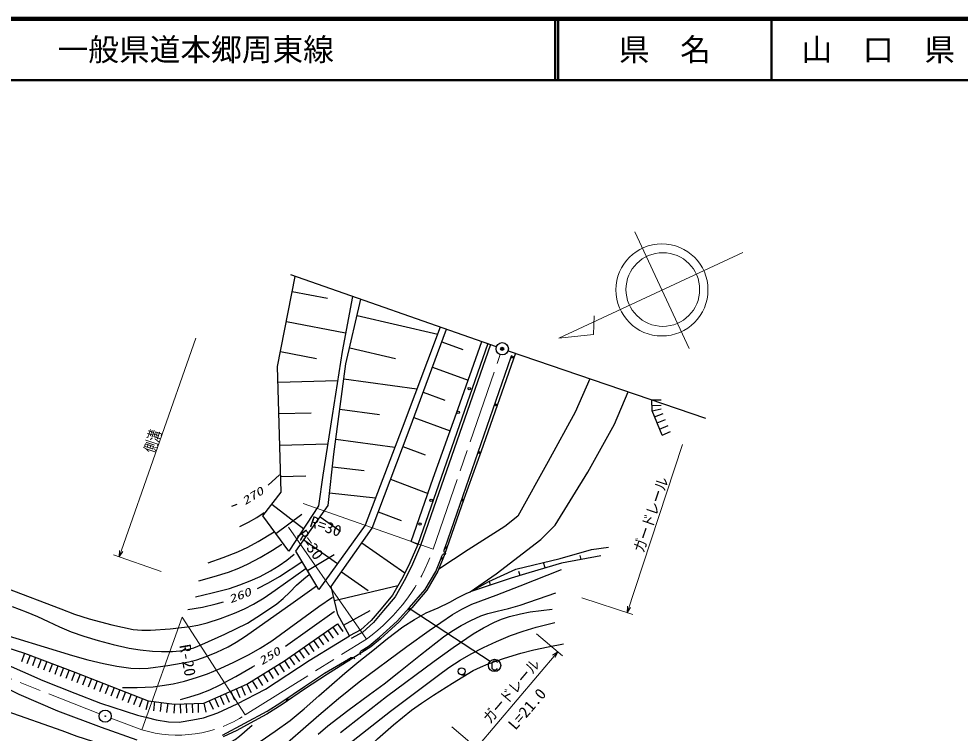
# Model space of a CAD drawing. Units: millimetres on the paper. Extents: x 40 to 680, y 20 to 380.
# Drawn here: x 210.4 to 363.7, y 263.7 to 380 of the extents above; entities that cross this region are included whole.
import ezdxf
from ezdxf.enums import TextEntityAlignment as Align

# ---------------------------------------------------------------- set-up
doc = ezdxf.new("R2010")
doc.units = ezdxf.units.MM
doc.header["$PDMODE"] = 32
doc.header["$PDSIZE"] = 0.5
doc.linetypes.add('CHAIN', pattern=[18.5, 12, -1.5, 3.5, -1.5])
for name, color, linetype, lineweight in [('M-BGD', 7, 'Continuous', 25), ('M-BGD-EXST', 7, 'Continuous', 25), ('M-BGD-HTXT', 7, 'Continuous', 13), ('M-BMK', 2, 'CHAIN', 13), ('M-BMK-OTRS', 5, 'Continuous', 25), ('M-BMK-SRVR', 3, 'Continuous', 25), ('M-STR-HTXT', 7, 'Continuous', 13), ('M-TTL', 2, 'Continuous', 140), ('M-TTL-LINE', 7, 'Continuous', 50)]:
    doc.layers.add(name, color=color, linetype=linetype, lineweight=lineweight)
doc.layers.add('M-OTRS', color=6, linetype='Continuous')
doc.layers.add('M-TTL-TXT', color=7, linetype='Continuous')
doc.styles.add('ＭＳ ゴシック', font='')
doc.styles.get('ＭＳ ゴシック').set_extended_font_data('MS Gothic')

msp = doc.modelspace()

# ---------------------------------------------------------------- linework, layer by layer
at = {"layer": 'M-BGD'}
for p, q in [((252.568, 323.401), (255.424, 338.068)), ((254.948, 335.624), (260.717, 334.5)), ((264.761, 334.805), (263.064, 325.813)), ((263.702, 323.799), (266.127, 334.327)), ((265.521, 331.695), (278.638, 328.674)), ((253.996, 330.735), (263.638, 328.857)), ((279.065, 329.804), (272.851, 313.366)), ((273.986, 313.019), (280.058, 329.457)), ((286.779, 327.108), (275.376, 294.407)), ((286.779, 327.108), (275.376, 294.407)), ((287.251, 326.943), (275.842, 294.226)), ((279.299, 327.403), (282.741, 326.131)), ((281.983, 316.559), (285.799, 327.45)), ((285.799, 327.45), (286.779, 327.108)), ((253.044, 325.845), (258.881, 324.708)), ((263.064, 325.813), (261.433, 315.388)), ((264.308, 326.431), (271.749, 324.717)), ((279.829, 293.902), (290.598, 324.973)), ((291.299, 325.544), (285.706, 309.579)), ((290.598, 324.973), (290.696, 325.257)), ((261.716, 309.119), (263.702, 323.799)), ((253.135, 302.905), (252.568, 323.401)), ((277.781, 323.293), (283.58, 321.151)), ((252.639, 320.839), (262.328, 321.107)), ((263.371, 321.353), (275.262, 319.744)), ((303.428, 321.392), (301.016, 315.935)), ((276.263, 319.184), (279.779, 317.885)), ((307.412, 314.006), (309.67, 319.256)), ((313.519, 317.939), (315.018, 317.969)), ((313.555, 316.173), (313.519, 317.939)), ((252.781, 315.715), (258.025, 315.86)), ((262.709, 316.459), (269.166, 315.586)), ((277.885, 305.227), (281.983, 316.559)), ((301.016, 315.935), (296.65, 307.915)), ((313.537, 317.056), (315.036, 317.086)), ((313.555, 316.173), (315.023, 316.478)), ((315.179, 312.214), (313.555, 316.173)), ((261.433, 315.388), (259.943, 305.672)), ((274.745, 315.074), (280.668, 312.886)), ((313.961, 315.183), (315.348, 315.752)), ((314.367, 314.193), (315.754, 314.763)), ((272.851, 313.366), (266.823, 297.551)), ((267.957, 297.062), (273.986, 313.019)), ((303.097, 306.189), (307.412, 314.006)), ((314.773, 313.203), (316.161, 313.773)), ((315.179, 312.214), (316.567, 312.783)), ((262.047, 311.566), (271.669, 310.264)), ((252.922, 310.591), (260.731, 310.807)), ((272.981, 310.36), (276.58, 309)), ((260.794, 300.75), (261.716, 309.119)), ((285.706, 309.579), (282.896, 301.796)), ((261.486, 307.027), (266.639, 306.459)), ((296.65, 307.915), (291.676, 299.031)), ((251.055, 304.08), (252.873, 305.763)), ((253.064, 305.467), (257.191, 305.581)), ((259.943, 305.672), (259.234, 300.714)), ((270.971, 305.041), (277.09, 302.73)), ((274.331, 294.898), (277.885, 305.227)), ((297.758, 297.555), (303.097, 306.189)), ((250.156, 299.075), (253.135, 302.905)), ((261.025, 302.842), (268.525, 302.016)), ((245.129, 300.62), (246.003, 300.977)), ((251.646, 300.99), (256.85, 296.942)), ((259.234, 300.714), (254.412, 293.331)), ((255.546, 293.304), (260.794, 300.75)), ((282.896, 301.796), (279.707, 292.608)), ((254.412, 293.331), (250.156, 299.075)), ((252.284, 296.203), (256.515, 299.337)), ((268.962, 299.722), (272.705, 298.308)), ((291.676, 299.031), (289.544, 297.356)), ((266.823, 297.551), (259.305, 287.063)), ((259.482, 298.889), (262.791, 296.557)), ((295.422, 295.22), (297.758, 297.555)), ((261.291, 287.559), (267.957, 297.062)), ((289.544, 297.356), (283.604, 293.549)), ((256.858, 295.165), (262.343, 291.3)), ((266.291, 294.687), (273.286, 289.78)), ((275.376, 294.407), (274.08, 291.396)), ((275.376, 294.407), (274.331, 294.898)), ((288.163, 289.636), (295.422, 295.22)), ((259.305, 287.063), (255.546, 293.304)), ((257.426, 290.183), (261.771, 292.8)), ((275.842, 294.226), (274.534, 291.187)), ((283.604, 293.549), (278.803, 290.372)), ((279.419, 292.719), (279.518, 292.809)), ((279.518, 292.809), (279.603, 292.861)), ((279.603, 292.861), (279.699, 292.888)), ((279.67, 293.322), (279.679, 293.467)), ((279.694, 293.208), (279.67, 293.322)), ((279.679, 293.467), (279.731, 293.618)), ((279.756, 293.081), (279.694, 293.208)), ((279.699, 292.888), (279.833, 292.901)), ((279.731, 293.618), (279.829, 293.902)), ((279.831, 292.991), (279.756, 293.081)), ((279.931, 292.914), (279.831, 292.991)), ((279.833, 292.901), (279.933, 292.883)), ((280.007, 292.888), (279.931, 292.914)), ((279.933, 292.883), (279.989, 292.861)), ((298.579, 292.143), (303.706, 293.615)), ((303.706, 293.615), (306.448, 293.97)), ((274.08, 291.396), (272.951, 289.097)), ((278.352, 290.032), (279.197, 292.204)), ((279.707, 292.608), (278.68, 290.067)), ((279.197, 292.204), (279.306, 292.484)), ((279.306, 292.484), (279.364, 292.633)), ((279.364, 292.633), (279.419, 292.719)), ((291.371, 290.366), (298.579, 292.143)), ((298.782, 291.381), (293.503, 289.808)), ((296.143, 290.595), (295.88, 291.477)), ((305.179, 292.549), (298.782, 291.381)), ((301.981, 291.965), (301.86, 292.623)), ((262.958, 289.935), (267.297, 286.891)), ((274.534, 291.187), (273.393, 288.862)), ((276.623, 287.096), (278.352, 290.032)), ((278.68, 290.067), (276.842, 286.987)), ((286.955, 288.386), (291.371, 290.366)), ((293.503, 289.808), (290.61, 288.894)), ((292.056, 289.351), (291.848, 290.01)), ((272.951, 289.097), (271.278, 286.171)), ((273.393, 288.862), (271.691, 285.885)), ((283.899, 286.691), (288.163, 289.636)), ((290.61, 288.894), (283.899, 286.691)), ((283.899, 286.691), (286.955, 288.386)), ((287.254, 287.793), (287.046, 288.427)), ((262.355, 283.02), (261.291, 287.559)), ((261.823, 285.29), (272.159, 287.712)), ((274.049, 284.12), (276.623, 287.096)), ((276.842, 286.987), (274.41, 284.082)), ((271.278, 286.171), (269.438, 283.954)), ((271.691, 285.885), (269.82, 283.631)), ((263.325, 281.274), (267.653, 283.677)), ((269.438, 283.954), (267.807, 282.031)), ((269.82, 283.631), (268.167, 281.682)), ((272.038, 281.908), (274.049, 284.12)), ((274.41, 284.082), (272.356, 281.812)), ((264.295, 279.527), (262.355, 283.02)), ((253.701, 275.475), (262.341, 281.477)), ((261.556, 280.931), (262.412, 279.7)), ((262.341, 281.477), (263.197, 280.245)), ((266.135, 280.526), (264.295, 279.527)), ((267.807, 282.031), (266.135, 280.526)), ((268.167, 281.682), (266.425, 280.114)), ((269.143, 279.334), (272.038, 281.908)), ((272.356, 281.812), (269.329, 279.056)), ((203.369, 279.226), (211.35, 276.728)), ((259.199, 279.295), (260.055, 278.063)), ((259.985, 279.84), (260.841, 278.608)), ((260.77, 280.386), (261.626, 279.154)), ((262.329, 278.314), (264.295, 279.527)), ((266.425, 280.114), (264.533, 279.087)), ((267.453, 277.886), (269.143, 279.334)), ((269.329, 279.056), (267.762, 277.759)), ((256.843, 277.658), (257.699, 276.426)), ((257.628, 278.203), (258.484, 276.971)), ((257.688, 275.512), (262.329, 278.314)), ((258.414, 278.749), (259.27, 277.517)), ((267.762, 277.759), (260.681, 273.272)), ((266.609, 277.364), (267.453, 277.886)), ((211.35, 276.728), (210.86, 275.31)), ((211.35, 276.728), (219.529, 273.628)), ((212.259, 276.384), (211.727, 274.981)), ((213.167, 276.039), (212.636, 274.637)), ((254.486, 276.021), (255.342, 274.789)), ((255.272, 276.566), (256.128, 275.334)), ((256.057, 277.112), (256.913, 275.88)), ((264.104, 275.753), (264.362, 275.905)), ((264.362, 275.905), (264.5, 275.987)), ((264.5, 275.987), (264.596, 276.02)), ((264.596, 276.02), (264.73, 276.029)), ((264.73, 276.029), (264.83, 276.018)), ((264.83, 276.018), (264.922, 275.98)), ((264.922, 275.98), (265.034, 275.907)), ((265.034, 275.907), (265.102, 275.831)), ((266.034, 276.772), (266.066, 276.91)), ((266.036, 276.656), (266.034, 276.772)), ((266.065, 276.533), (266.036, 276.656)), ((266.107, 276.465), (266.065, 276.533)), ((266.066, 276.91), (266.12, 277.014)), ((266.12, 277.014), (266.218, 277.121)), ((266.218, 277.121), (266.354, 277.206)), ((266.354, 277.206), (266.609, 277.364)), ((207.727, 275.198), (214.334, 272.271)), ((214.076, 275.695), (213.544, 274.292)), ((214.985, 275.35), (214.453, 273.948)), ((215.894, 275.006), (215.362, 273.603)), ((216.802, 274.661), (216.271, 273.259)), ((247.567, 271.649), (253.701, 275.475)), ((250.597, 270.859), (257.688, 275.512)), ((251.948, 274.382), (252.742, 273.109)), ((252.824, 274.928), (253.618, 273.656)), ((253.701, 275.475), (254.526, 274.222)), ((260.208, 273.458), (264.104, 275.753)), ((265.102, 275.831), (265.133, 275.779)), ((210.514, 270.001), (202.731, 273.73)), ((217.711, 274.317), (217.179, 272.914)), ((218.62, 273.973), (218.088, 272.57)), ((219.529, 273.628), (218.989, 272.229)), ((219.529, 273.628), (231.473, 268.945)), ((220.447, 273.268), (219.9, 271.871)), ((221.366, 272.908), (220.819, 271.511)), ((250.196, 273.289), (250.989, 272.016)), ((251.072, 273.835), (251.866, 272.563)), ((260.681, 273.272), (256.952, 270.84)), ((256.953, 271.27), (260.208, 273.458)), ((282.531, 273.183), (283.281, 273.183)), ((214.334, 272.271), (219.561, 270.18)), ((222.285, 272.547), (221.737, 271.151)), ((223.204, 272.187), (222.656, 270.791)), ((224.123, 271.827), (223.575, 270.43)), ((225.041, 271.467), (224.494, 270.07)), ((240.575, 268.549), (247.567, 271.649)), ((247.567, 271.649), (248.269, 270.324)), ((248.443, 272.196), (249.237, 270.923)), ((249.319, 272.742), (250.113, 271.47)), ((216.784, 267.244), (210.514, 270.001)), ((219.561, 270.18), (223.743, 268.591)), ((225.96, 271.106), (225.413, 269.71)), ((226.879, 270.746), (226.331, 269.35)), ((227.798, 270.386), (227.25, 268.989)), ((228.716, 270.026), (228.169, 268.629)), ((244.071, 270.099), (244.679, 268.728)), ((244.945, 270.487), (245.553, 269.116)), ((245.819, 270.874), (246.427, 269.503)), ((245.998, 268.476), (250.597, 270.859)), ((246.693, 271.262), (247.301, 269.891)), ((253.11, 268.656), (256.953, 271.27)), ((256.952, 270.84), (253.33, 268.354)), ((223.743, 268.591), (229.765, 266.626)), ((229.635, 269.666), (229.088, 268.269)), ((230.554, 269.305), (230.006, 267.909)), ((231.473, 268.945), (231.104, 267.491)), ((231.473, 268.945), (235.76, 268.417)), ((232.545, 268.813), (232.361, 267.324)), ((233.616, 268.681), (233.433, 267.192)), ((234.688, 268.549), (234.505, 267.061)), ((235.76, 268.417), (235.689, 266.919)), ((235.76, 268.417), (240.575, 268.549)), ((236.723, 268.444), (236.764, 266.944)), ((237.686, 268.47), (237.727, 266.971)), ((238.649, 268.497), (238.69, 266.997)), ((239.612, 268.523), (239.653, 267.023)), ((240.575, 268.549), (240.906, 267.086)), ((241.449, 268.937), (242.057, 267.566)), ((242.323, 269.324), (242.931, 267.953)), ((242.819, 267.012), (245.998, 268.476)), ((243.197, 269.712), (243.805, 268.341)), ((253.33, 268.354), (250.79, 266.787)), ((250.869, 267.268), (253.11, 268.656)), ((223.919, 264.596), (216.784, 267.244)), ((240.478, 266.176), (242.819, 267.012)), ((243.611, 263.372), (250.869, 267.268)), ((250.79, 266.787), (248.088, 265.327)), ((229.765, 266.626), (231.32, 266.217)), ((231.32, 266.217), (232.784, 265.841)), ((232.784, 265.841), (234.791, 265.507)), ((234.791, 265.507), (236.547, 265.465)), ((236.547, 265.465), (238.763, 265.841)), ((238.763, 265.841), (240.478, 266.176)), ((248.088, 265.327), (245.917, 264.109)), ((229.702, 262.542), (223.919, 264.596)), ((245.917, 264.109), (243.701, 263.082))]:
    msp.add_line(p, q, dxfattribs=at)
for points in [[(246.4, 297.325), (247.839, 298.029), (249.163, 298.798), (250.388, 299.637)], [(241.257, 291.43), (243.709, 292.293), (246.074, 293.233), (247.708, 293.99), (249.424, 294.909), (252.007, 296.458)], [(239.754, 288.483), (242.263, 289.168), (244.558, 289.895), (246.238, 290.542), (247.775, 291.247), (249.717, 292.284), (251.759, 293.496), (253.278, 294.436)], [(239.176, 285.882), (241.905, 286.509), (244.73, 287.264), (246.442, 287.823), (248.092, 288.467), (249.729, 289.219), (251.431, 290.123), (252.799, 290.957), (254.046, 291.849), (255.243, 292.817)], [(249.282, 287.245), (251.064, 288.156), (252.867, 289.197), (256.515, 291.604)], [(208.413, 287.286), (217.251, 283.917), (219.501, 283.078), (221.889, 282.303), (225.565, 281.334), (229.066, 280.539), (230.462, 280.444), (231.9, 280.456), (235.091, 280.694), (238.357, 281.042), (239.569, 281.262), (241.117, 281.662), (243.275, 282.365), (245.526, 283.214), (247.172, 283.94), (248.644, 284.699), (250.36, 285.726), (252.194, 286.948), (257.223, 290.563)], [(252.058, 260.326), (259.275, 266.637), (262.467, 269.332), (265.864, 272.065), (273.586, 277.785), (277.243, 280.4), (281.072, 283.011), (282.59, 283.897), (284.196, 284.711), (288.132, 286.139), (292.074, 287.683), (298.792, 290.324)], [(209.34, 284.284), (211.638, 283.461), (213.487, 282.701), (215.236, 281.869), (217.036, 280.999), (218.962, 280.189), (221.04, 279.469), (223.347, 278.785), (225.793, 278.129), (228.415, 277.542), (230.193, 277.258), (232.184, 277.048), (233.681, 276.97), (235.446, 276.991), (236.645, 277.094), (237.828, 277.297), (238.923, 277.604), (240.236, 278.098), (243.993, 279.802), (247.67, 281.608), (249.959, 283.058), (252.435, 284.751), (253.469, 285.597), (254.541, 286.618), (255.663, 287.759), (256.84, 288.808), (257.728, 289.523)], [(196.35, 282.356), (199.771, 281.721), (203.29, 280.962), (206.461, 280.16), (209.924, 279.174), (219.182, 276.34), (221.685, 275.637), (224.21, 275.041), (226.392, 274.592), (228.683, 274.247), (230.083, 274.197), (231.485, 274.261), (234.695, 274.713), (238.135, 275.313), (239.405, 275.644), (240.917, 276.167), (242.69, 276.888), (244.5, 277.739), (245.815, 278.49), (247.316, 279.484), (255.12, 284.972), (258.884, 287.674)], [(263.506, 273.426), (265.794, 275.367), (268.063, 277.161), (270.467, 279.103), (272.976, 280.987), (274.836, 282.167), (276.758, 283.26), (278.735, 284.09), (280.637, 285.031), (281.842, 285.72), (283.282, 286.416), (283.899, 286.691)], [(227.328, 271.144), (229.698, 271.144), (232.296, 271.252), (233.785, 271.418), (235.559, 271.732), (237.417, 272.169), (239.338, 272.728), (241.169, 273.366), (243.205, 274.198), (245.44, 275.216), (247.94, 276.477), (249.755, 277.515), (251.607, 278.704), (259.271, 284.318), (261.485, 285.824)], [(259.165, 263.51), (260.771, 264.878), (263.985, 267.37), (267.508, 269.967), (269.905, 271.73), (272.302, 273.621), (275.81, 276.442), (279.606, 279.359), (280.926, 280.282), (282.461, 281.221), (284.006, 282.051), (285.647, 282.795), (286.788, 283.158), (288.347, 283.529), (290.171, 283.963), (292.065, 284.534), (297.862, 286.521)], [(237.962, 283.801), (240.326, 284.223), (242.573, 284.737), (243.763, 285.078)], [(262.819, 263.77), (270.322, 269.66), (278.041, 275.388), (281.141, 277.634), (284.419, 279.864), (286.082, 280.838), (287.86, 281.761), (289.026, 282.259), (290.354, 282.701), (292.106, 283.129), (293.705, 283.417), (297.301, 283.884)], [(253.882, 277.838), (261.794, 283.485), (261.832, 283.512)], [(254.913, 252.934), (257.434, 255.722), (260.063, 258.467), (261.643, 259.907), (263.339, 261.31), (270.962, 267.244), (278.744, 273.126), (280.459, 274.369), (282.301, 275.573), (284.112, 276.621), (286.07, 277.626), (288.231, 278.632), (290.511, 279.573), (292.566, 280.308), (294.671, 280.949), (297.707, 281.717)], [(267.452, 261.107), (268.01, 261.869), (268.821, 262.749), (271.462, 265.041), (274.349, 267.406), (275.994, 268.573), (277.976, 269.845), (281.06, 271.828), (284.426, 273.865), (285.584, 274.45), (286.881, 274.981), (289.524, 275.886), (292.186, 276.688), (294.297, 277.246), (296.642, 277.752), (299.128, 278.215)], [(236.749, 269.179), (238.3, 269.573), (239.871, 270.077), (241.542, 270.751), (243.118, 271.495), (245.761, 272.916), (248.481, 274.496), (248.844, 274.711)], [(249.75, 262.328), (252.185, 263.99), (254.601, 265.768), (256.901, 267.656), (259.307, 269.767), (263.506, 273.426)], [(208.454, 267.24), (217.441, 264.096), (219.88, 263.196), (222.415, 262.374), (224.969, 261.644), (227.883, 260.923), (229.923, 260.574), (232.089, 260.309), (234.276, 260.087), (236.584, 259.968), (237.783, 260.006), (238.926, 260.148), (240.296, 260.446), (241.728, 260.877), (243.223, 261.444), (244.782, 262.153), (245.646, 262.653), (246.366, 263.178), (248.408, 264.986)]]:
    msp.add_lwpolyline(points, dxfattribs=at)
for centre, radius in [((290.74, 324.924), 0.15), ((290.74, 324.924), 0.09), ((290.74, 324.924), 0.03), ((283.769, 319.761), 0.2), ((288.047, 317.156), 0.15), ((281.965, 315.921), 0.2), ((288.047, 317.156), 0.09), ((288.047, 317.156), 0.03), ((285.355, 309.389), 0.15), ((285.355, 309.389), 0.09), ((285.355, 309.389), 0.03), ((277.572, 301.578), 0.2), ((282.663, 301.621), 0.15), ((282.663, 301.621), 0.09), ((282.663, 301.621), 0.03), ((275.769, 297.738), 0.2), ((279.971, 293.853), 0.15), ((279.971, 293.853), 0.09), ((279.971, 293.853), 0.03), ((279.337, 292.15), 0.15), ((279.337, 292.15), 0.09), ((279.337, 292.15), 0.03), ((274.022, 283.868), 0.15), ((274.022, 283.868), 0.09), ((274.022, 283.868), 0.03), ((266.688, 277.236), 0.15), ((266.688, 277.236), 0.09), ((266.688, 277.236), 0.03), ((264.18, 275.624), 0.15), ((264.18, 275.624), 0.09), ((264.18, 275.624), 0.03), ((282.531, 273.753), 0.57), ((254.112, 269.155), 0.15), ((254.112, 269.155), 0.09), ((254.112, 269.155), 0.03)]:
    msp.add_circle(centre, radius, dxfattribs=at)
at = {"layer": 'M-BGD-EXST'}
for p, q in [((287.202, 275.326), (274.138, 283.889)), ((287.588, 275.309), (287.468, 275.149)), ((287.468, 275.149), (287.468, 274.269)), ((287.748, 275.429), (287.588, 275.309)), ((288.108, 275.429), (287.748, 275.429)), ((288.268, 275.309), (288.108, 275.429)), ((288.348, 275.189), (288.268, 275.309)), ((287.468, 274.269), (287.588, 274.109)), ((287.588, 274.109), (287.748, 273.989)), ((287.748, 273.989), (288.108, 273.989)), ((288.108, 273.989), (288.268, 274.069)), ((288.268, 274.069), (288.348, 274.189))]:
    msp.add_line(p, q, dxfattribs=at)
msp.add_circle((287.908, 274.709), 1, dxfattribs=at)
at = {"layer": 'M-BGD-HTXT'}
for p, q in [((319.602, 326.306), (310.727, 345.338)), ((328.306, 341.95), (298.371, 327.991)), ((304.003, 328.625), (304.089, 331.624)), ((298.371, 327.991), (304.003, 328.625))]:
    msp.add_line(p, q, dxfattribs=at)
for centre, radius in [((315.147, 335.861), 7.5), ((315.293, 335.919), 6)]:
    msp.add_circle(centre, radius, dxfattribs=at)
at = {"layer": 'M-BMK'}
for p, q in [((277.879, 293.625), (288.827, 325.333)), ((247.307, 266.667), (267.051, 279.015)), ((198.121, 276.874), (223.565, 266.818)), ((225.432, 266.102), (230.469, 264.232))]:
    msp.add_line(p, q, dxfattribs=at)
for centre, radius, start, end in [((249.497, 303.343), 30, 305.81348, 341.09965), ((236.298, 283.364), 20, 253.05753, 303.40008)]:
    msp.add_arc(centre, radius, start, end, dxfattribs=at)
at = {"layer": 'M-BMK-OTRS'}
for p, q in [((288.209, 326.608), (254.726, 338.312)), ((290.099, 325.954), (322.237, 314.955))]:
    msp.add_line(p, q, dxfattribs=at)
at = {"layer": 'M-BMK-SRVR'}
for centre, radius in [((289.153, 326.278), 1), ((289.153, 326.278), 0.04), ((224.495, 266.45), 1), ((224.495, 266.45), 0.04)]:
    msp.add_circle(centre, radius, dxfattribs=at)
at = {"layer": 'M-OTRS'}
msp.add_point((289.13, 326.267), dxfattribs=at)
at = {"layer": 'M-STR-HTXT'}
for p, q in [((239.248, 327.997), (226.779, 292.394)), ((309.471, 283.302), (318.491, 310.698)), ((256.741, 301.086), (277.879, 293.625)), ((267.051, 279.015), (254.358, 297.2)), ((226.779, 292.394), (226.845, 293.43)), ((227.374, 293.245), (226.779, 292.394)), ((225.835, 292.725), (233.583, 290.011)), ((302.127, 285.719), (310.421, 282.989)), ((309.471, 283.302), (309.518, 284.339)), ((310.05, 284.164), (309.471, 283.302)), ((230.469, 264.232), (237.049, 282.573)), ((237.049, 282.573), (247.307, 266.667)), ((298.959, 276.292), (294.724, 279.88)), ((284.955, 261.315), (298.196, 276.939)), ((297.335, 276.357), (298.196, 276.939)), ((298.196, 276.939), (297.763, 275.995)), ((280.94, 264.717), (285.718, 260.668))]:
    msp.add_line(p, q, dxfattribs=at)
at = {"layer": 'M-TTL'}
msp.add_line((680, 380), (40, 380), dxfattribs=at)
at = {"layer": 'M-TTL-LINE'}
for p, q in [((297.75, 380), (297.75, 370)), ((298.25, 380), (298.25, 370)), ((333, 380), (333, 370)), ((40, 370), (680, 370))]:
    msp.add_line(p, q, dxfattribs=at)

# ---------------------------------------------------------------- texts
at = {"layer": 'M-BGD', "style": 'ＭＳ ゴシック', "oblique": 15, "width": 1.4}
for s, rotation, p in [('270', 31.8, (247.476, 300.439)), ('260', 21.5, (245.057, 284.436)), ('250', 31.4, (250.192, 274.364))]:
    msp.add_text(s, height=1.32, rotation=rotation, dxfattribs=at).set_placement(p, align=Align.BOTTOM_LEFT)
at = {"layer": 'M-STR-HTXT', "style": 'ＭＳ ゴシック'}
for s, rotation, width, p in [('側溝', 71.6, 0.75, (232.998, 308.991)), ('ガードレール', 71.2, 0.85, (312.69, 292.76)), ('R=30', 340.6, 1.05, (257.463, 296.843)), ('R=30', 306.1, 1.05, (255.176, 295.605)), ('R-20', 280, 1.05, (236.034, 277.883)), ('ガードレール', 49.7, 0.85, (287.618, 264.745)), ('L=21.0', 49, 1.05, (291.709, 263.696))]:
    msp.add_text(s, height=1.833, rotation=rotation, dxfattribs=dict(at, width=width)).set_placement(p, align=Align.BOTTOM_LEFT)
at = {"layer": 'M-TTL-TXT', "style": 'ＭＳ ゴシック'}
msp.add_text('一般県道本郷周東線', height=3.666, dxfattribs=at).set_placement((216.734, 375), align=Align.MIDDLE_LEFT)
for s, p in [('県\u3000名', (315.625, 375)), ('山\u3000口\u3000県', (350.375, 375))]:
    msp.add_text(s, height=3.666, dxfattribs=at).set_placement(p, align=Align.MIDDLE_CENTER)

doc.saveas('drawing.dxf')
